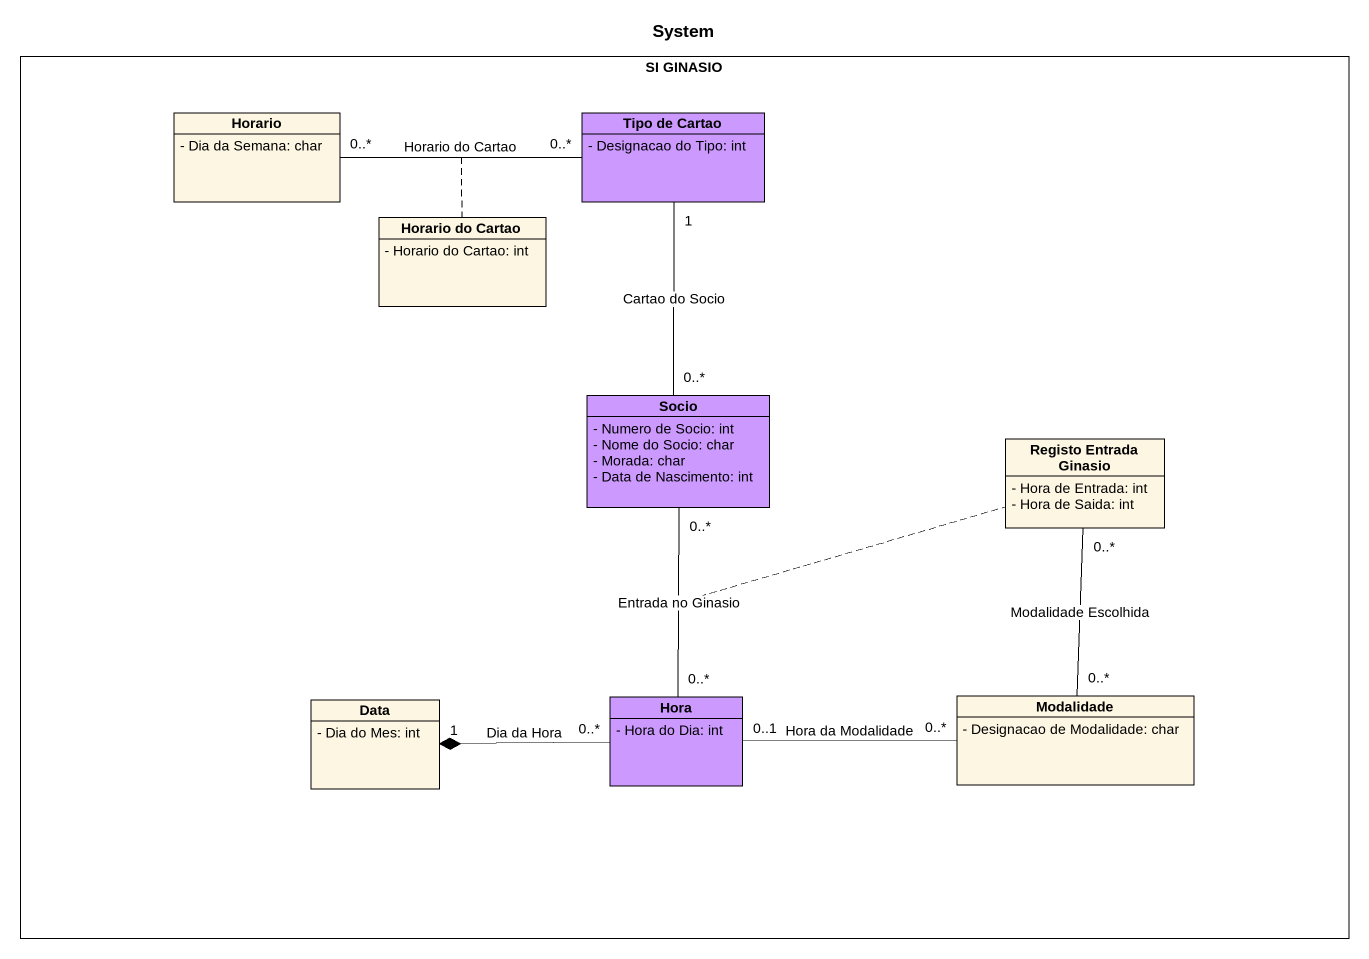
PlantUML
@startuml
title System
hide circle
hide empty members
skinparam classAttributeIconSize 0
rectangle "SI GINASIO" as SI_GINASIO {
  class Horario {
    - Dia da Semana: char
  }
  class "Tipo de Cartao" as Tipo_de_Cartao #CC99FF {
    - Designacao do Tipo: int
  }
  class "Horario do Cartao" as Horario_do_Cartao {
    - Horario do Cartao: int
  }
  class Socio #CC99FF {
    - Numero de Socio: int
    - Nome do Socio: char
    - Morada: char
    - Data de Nascimento: int
  }
  class "Registo Entrada Ginasio" as Registo_Entrada_Ginasio {
    - Hora de Entrada: int
    - Hora de Saida: int
  }
  class Data {
    - Dia do Mes: int
  }
  class Hora #CC99FF {
    - Hora do Dia: int
  }
  class Modalidade {
    - Designacao de Modalidade: char
  }
}
Horario "0..*" -right- "0..*" Tipo_de_Cartao : Horario do Cartao
(Horario, Tipo_de_Cartao) .. Horario_do_Cartao
Socio "0..*" -up- "1" Tipo_de_Cartao : Cartao do Socio
Hora "0..*" -up- "0..*" Socio : Entrada no Ginasio
(Hora, Socio) .. Registo_Entrada_Ginasio
Hora "0..*" -left-* "1" Data : Dia da Hora
Modalidade "0..*" -up- "0..*" Registo_Entrada_Ginasio : Modalidade Escolhida
Modalidade "0..*" -left- "0..1" Hora : Hora da Modalidade
@enduml
